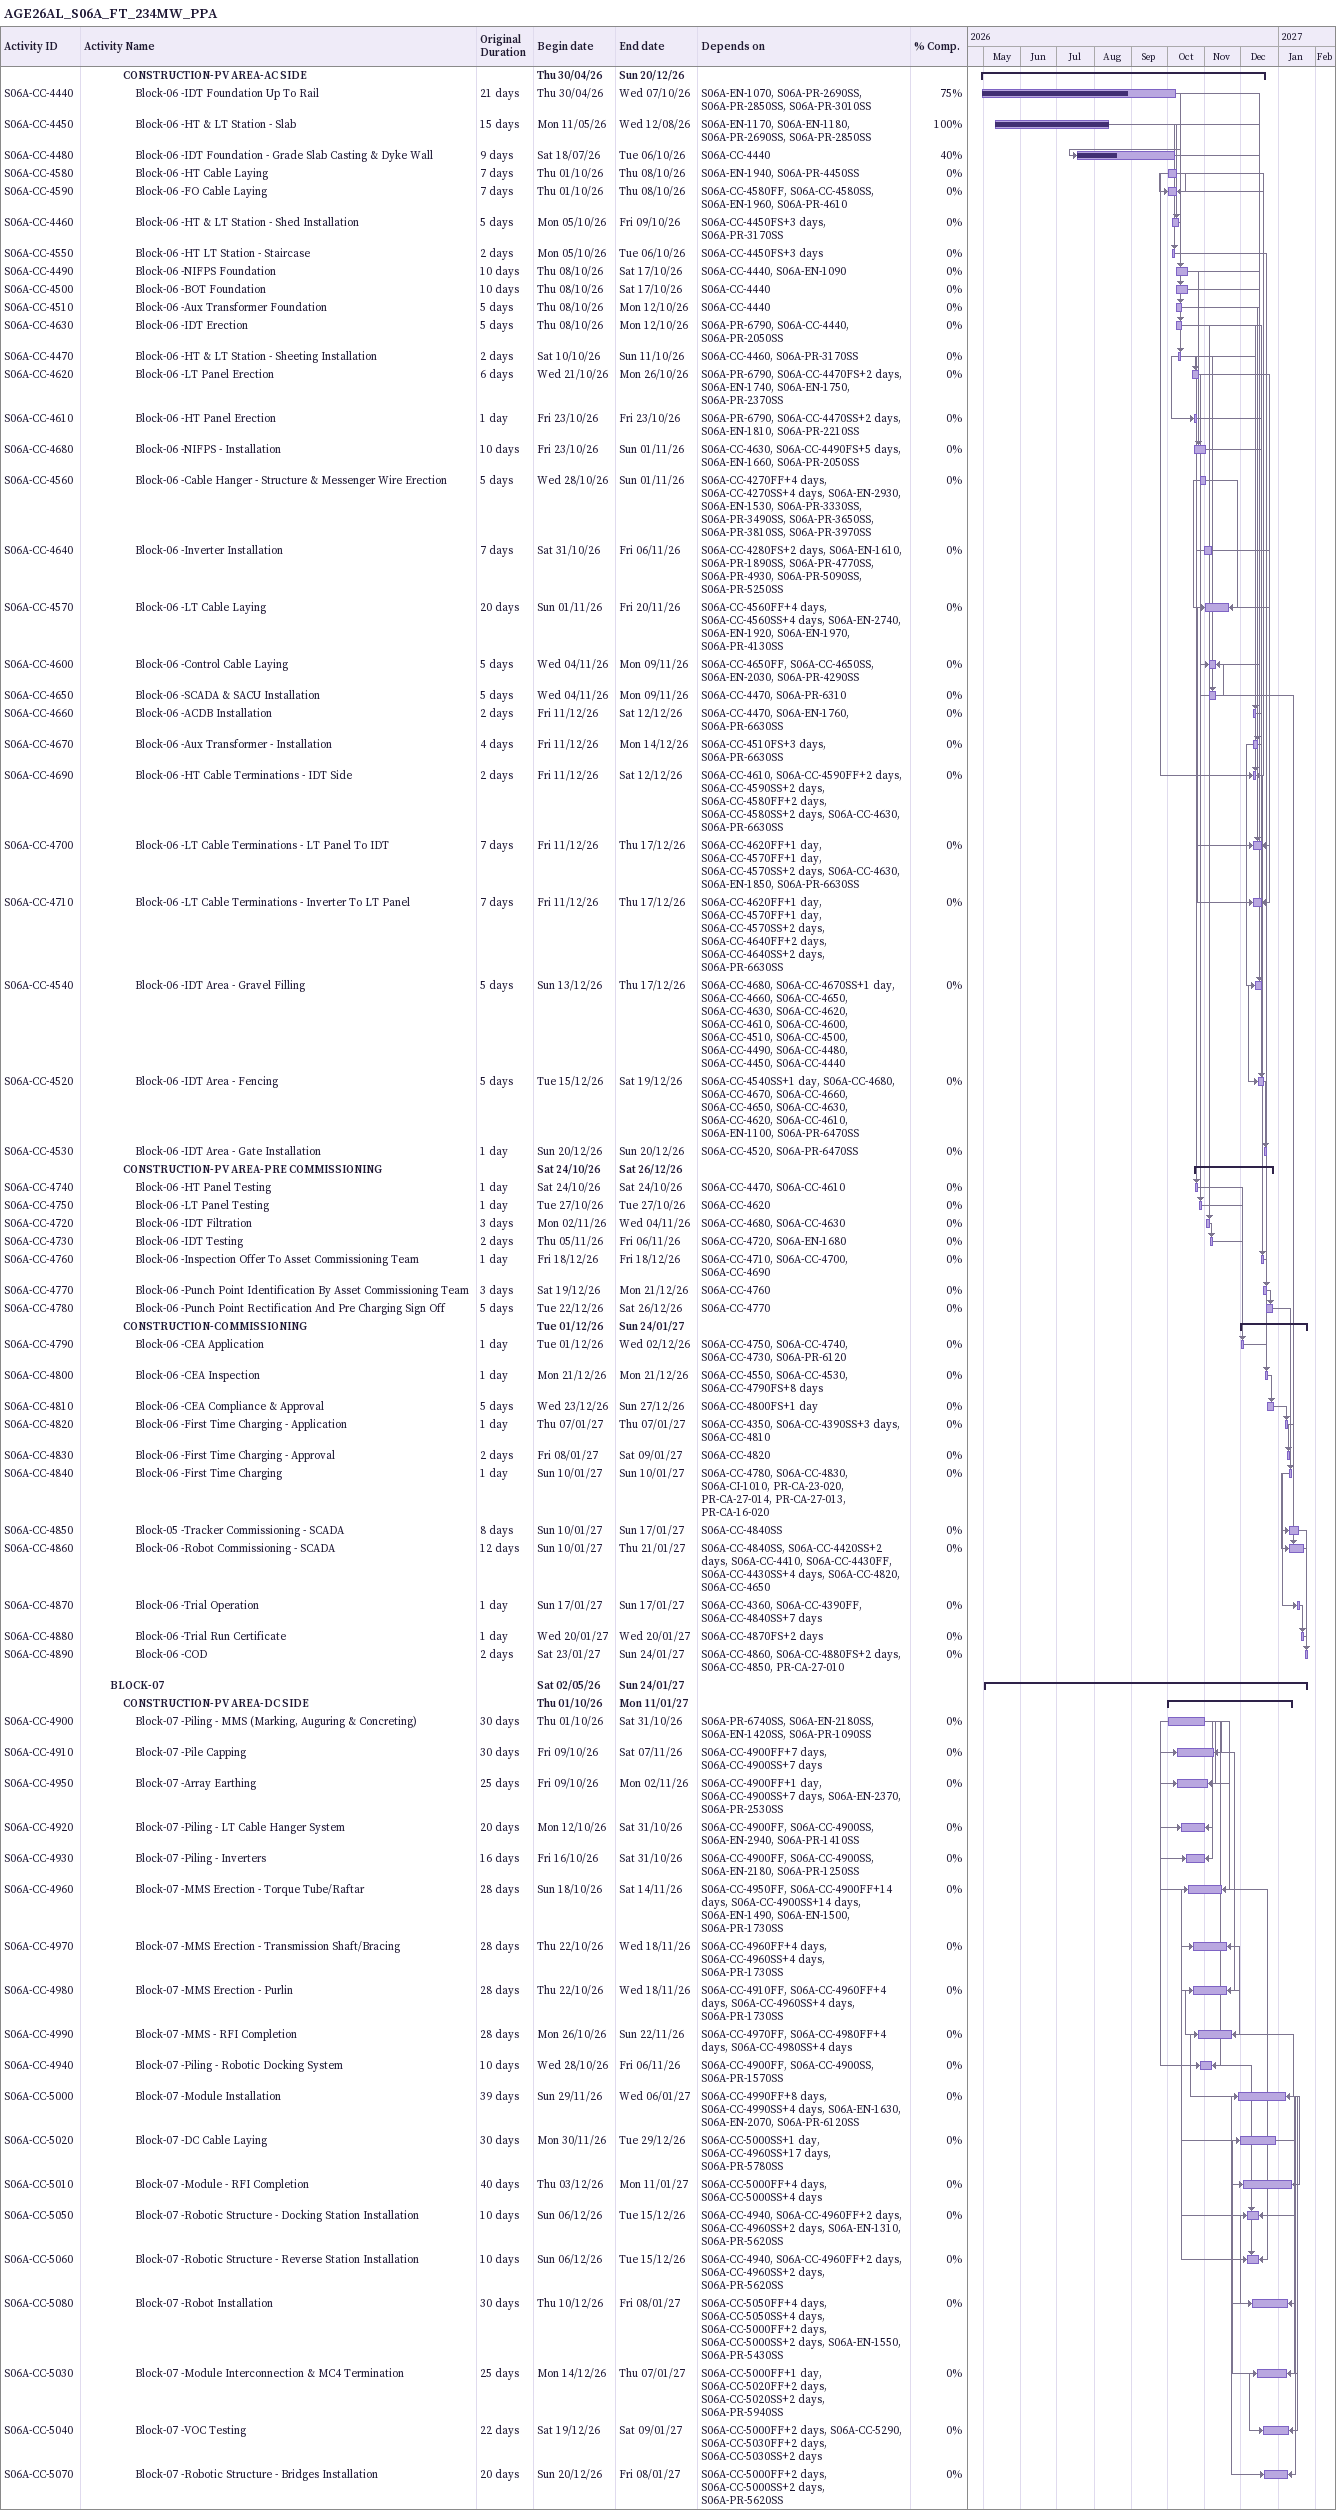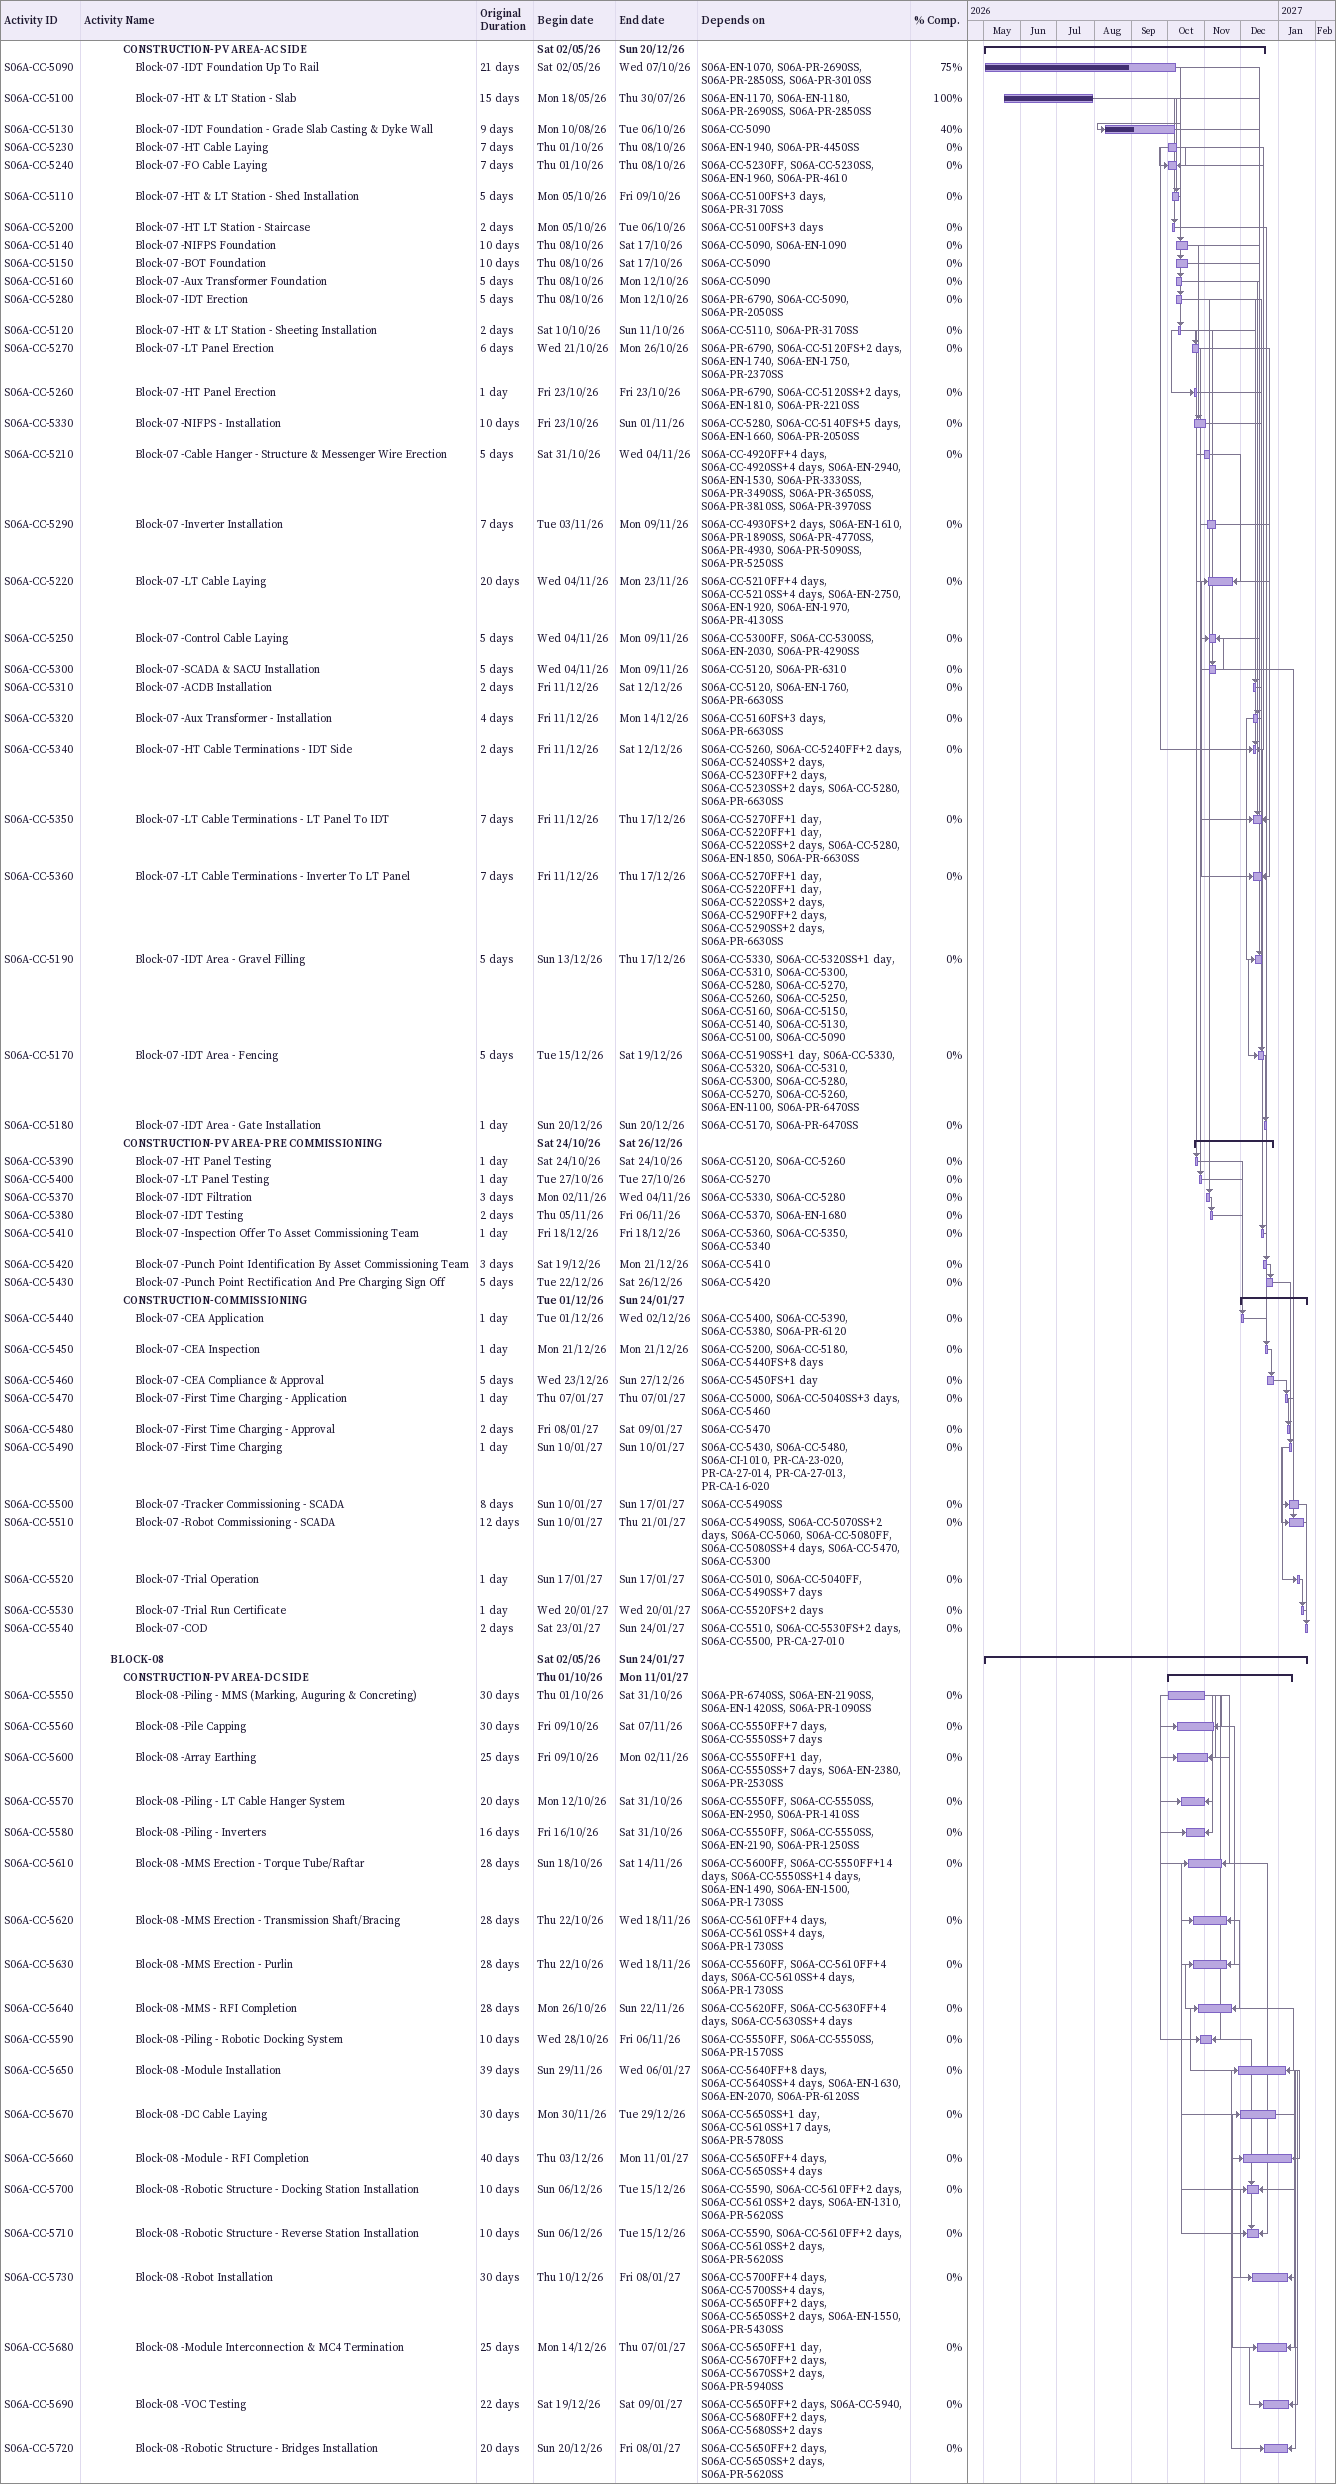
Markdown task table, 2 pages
AGE26AL_S06A_FT_234MW_PPA

| ID | Level | Task | Original duration | Start | Finish | Predecessors | % complete |
|---|---|---|---|---|---|---|---|
|  | 4 | **CONSTRUCTION-PV AREA-AC SIDE** |  | 2026-04-30 | 2026-12-20 |  |  |
| S06A-CC-4440 | 5 | Block-06 -IDT Foundation Up To Rail | 21d | 2026-04-30 | 2026-10-07 | S06A-EN-1070, S06A-PR-2690SS, S06A-PR-2850SS, S06A-PR-3010SS | 75 |
| S06A-CC-4450 | 5 | Block-06 -HT & LT Station - Slab | 15d | 2026-05-11 | 2026-08-12 | S06A-EN-1170, S06A-EN-1180, S06A-PR-2690SS, S06A-PR-2850SS | 100 |
| S06A-CC-4480 | 5 | Block-06 -IDT Foundation - Grade Slab Casting & Dyke Wall | 9d | 2026-07-18 | 2026-10-06 | S06A-CC-4440 | 40 |
| S06A-CC-4580 | 5 | Block-06 -HT Cable Laying | 7d | 2026-10-01 | 2026-10-08 | S06A-EN-1940, S06A-PR-4450SS | 0 |
| S06A-CC-4590 | 5 | Block-06 -FO Cable Laying | 7d | 2026-10-01 | 2026-10-08 | S06A-CC-4580FF, S06A-CC-4580SS, S06A-EN-1960, S06A-PR-4610 | 0 |
| S06A-CC-4460 | 5 | Block-06 -HT & LT Station - Shed Installation | 5d | 2026-10-05 | 2026-10-09 | S06A-CC-4450FS+3d, S06A-PR-3170SS | 0 |
| S06A-CC-4550 | 5 | Block-06 -HT LT Station - Staircase | 2d | 2026-10-05 | 2026-10-06 | S06A-CC-4450FS+3d | 0 |
| S06A-CC-4490 | 5 | Block-06 -NIFPS Foundation | 10d | 2026-10-08 | 2026-10-17 | S06A-CC-4440, S06A-EN-1090 | 0 |
| S06A-CC-4500 | 5 | Block-06 -BOT Foundation | 10d | 2026-10-08 | 2026-10-17 | S06A-CC-4440 | 0 |
| S06A-CC-4510 | 5 | Block-06 -Aux Transformer Foundation | 5d | 2026-10-08 | 2026-10-12 | S06A-CC-4440 | 0 |
| S06A-CC-4630 | 5 | Block-06 -IDT Erection | 5d | 2026-10-08 | 2026-10-12 | S06A-PR-6790, S06A-CC-4440, S06A-PR-2050SS | 0 |
| S06A-CC-4470 | 5 | Block-06 -HT & LT Station - Sheeting Installation | 2d | 2026-10-10 | 2026-10-11 | S06A-CC-4460, S06A-PR-3170SS | 0 |
| S06A-CC-4620 | 5 | Block-06 -LT Panel Erection | 6d | 2026-10-21 | 2026-10-26 | S06A-PR-6790, S06A-CC-4470FS+2d, S06A-EN-1740, S06A-EN-1750, S06A-PR-2370SS | 0 |
| S06A-CC-4610 | 5 | Block-06 -HT Panel Erection | 1d | 2026-10-23 | 2026-10-23 | S06A-PR-6790, S06A-CC-4470SS+2d, S06A-EN-1810, S06A-PR-2210SS | 0 |
| S06A-CC-4680 | 5 | Block-06 -NIFPS - Installation | 10d | 2026-10-23 | 2026-11-01 | S06A-CC-4630, S06A-CC-4490FS+5d, S06A-EN-1660, S06A-PR-2050SS | 0 |
| S06A-CC-4560 | 5 | Block-06 -Cable Hanger - Structure & Messenger Wire Erection | 5d | 2026-10-28 | 2026-11-01 | S06A-CC-4270FF+4d, S06A-CC-4270SS+4d, S06A-EN-2930, S06A-EN-1530, S06A-PR-3330SS, S06A-PR-3490SS, S06A-PR-3650SS, S06A-PR-3810SS, S06A-PR-3970SS | 0 |
| S06A-CC-4640 | 5 | Block-06 -Inverter Installation | 7d | 2026-10-31 | 2026-11-06 | S06A-CC-4280FS+2d, S06A-EN-1610, S06A-PR-1890SS, S06A-PR-4770SS, S06A-PR-4930, S06A-PR-5090SS, S06A-PR-5250SS | 0 |
| S06A-CC-4570 | 5 | Block-06 -LT Cable Laying | 20d | 2026-11-01 | 2026-11-20 | S06A-CC-4560FF+4d, S06A-CC-4560SS+4d, S06A-EN-2740, S06A-EN-1920, S06A-EN-1970, S06A-PR-4130SS | 0 |
| S06A-CC-4600 | 5 | Block-06 -Control Cable Laying | 5d | 2026-11-04 | 2026-11-09 | S06A-CC-4650FF, S06A-CC-4650SS, S06A-EN-2030, S06A-PR-4290SS | 0 |
| S06A-CC-4650 | 5 | Block-06 -SCADA & SACU Installation | 5d | 2026-11-04 | 2026-11-09 | S06A-CC-4470, S06A-PR-6310 | 0 |
| S06A-CC-4660 | 5 | Block-06 -ACDB Installation | 2d | 2026-12-11 | 2026-12-12 | S06A-CC-4470, S06A-EN-1760, S06A-PR-6630SS | 0 |
| S06A-CC-4670 | 5 | Block-06 -Aux Transformer - Installation | 4d | 2026-12-11 | 2026-12-14 | S06A-CC-4510FS+3d, S06A-PR-6630SS | 0 |
| S06A-CC-4690 | 5 | Block-06 -HT Cable Terminations - IDT Side | 2d | 2026-12-11 | 2026-12-12 | S06A-CC-4610, S06A-CC-4590FF+2d, S06A-CC-4590SS+2d, S06A-CC-4580FF+2d, S06A-CC-4580SS+2d, S06A-CC-4630, S06A-PR-6630SS | 0 |
| S06A-CC-4700 | 5 | Block-06 -LT Cable Terminations - LT Panel To IDT | 7d | 2026-12-11 | 2026-12-17 | S06A-CC-4620FF+1d, S06A-CC-4570FF+1d, S06A-CC-4570SS+2d, S06A-CC-4630, S06A-EN-1850, S06A-PR-6630SS | 0 |
| S06A-CC-4710 | 5 | Block-06 -LT Cable Terminations - Inverter To LT Panel | 7d | 2026-12-11 | 2026-12-17 | S06A-CC-4620FF+1d, S06A-CC-4570FF+1d, S06A-CC-4570SS+2d, S06A-CC-4640FF+2d, S06A-CC-4640SS+2d, S06A-PR-6630SS | 0 |
| S06A-CC-4540 | 5 | Block-06 -IDT Area - Gravel Filling | 5d | 2026-12-13 | 2026-12-17 | S06A-CC-4680, S06A-CC-4670SS+1d, S06A-CC-4660, S06A-CC-4650, S06A-CC-4630, S06A-CC-4620, S06A-CC-4610, S06A-CC-4600, S06A-CC-4510, S06A-CC-4500, S06A-CC-4490, S06A-CC-4480, S06A-CC-4450, S06A-CC-4440 | 0 |
| S06A-CC-4520 | 5 | Block-06 -IDT Area - Fencing | 5d | 2026-12-15 | 2026-12-19 | S06A-CC-4540SS+1d, S06A-CC-4680, S06A-CC-4670, S06A-CC-4660, S06A-CC-4650, S06A-CC-4630, S06A-CC-4620, S06A-CC-4610, S06A-EN-1100, S06A-PR-6470SS | 0 |
| S06A-CC-4530 | 5 | Block-06 -IDT Area - Gate Installation | 1d | 2026-12-20 | 2026-12-20 | S06A-CC-4520, S06A-PR-6470SS | 0 |
|  | 4 | **CONSTRUCTION-PV AREA-PRE COMMISSIONING** |  | 2026-10-24 | 2026-12-26 |  |  |
| S06A-CC-4740 | 5 | Block-06 -HT Panel Testing | 1d | 2026-10-24 | 2026-10-24 | S06A-CC-4470, S06A-CC-4610 | 0 |
| S06A-CC-4750 | 5 | Block-06 -LT Panel Testing | 1d | 2026-10-27 | 2026-10-27 | S06A-CC-4620 | 0 |
| S06A-CC-4720 | 5 | Block-06 -IDT Filtration | 3d | 2026-11-02 | 2026-11-04 | S06A-CC-4680, S06A-CC-4630 | 0 |
| S06A-CC-4730 | 5 | Block-06 -IDT Testing | 2d | 2026-11-05 | 2026-11-06 | S06A-CC-4720, S06A-EN-1680 | 0 |
| S06A-CC-4760 | 5 | Block-06 -Inspection Offer To Asset Commissioning Team | 1d | 2026-12-18 | 2026-12-18 | S06A-CC-4710, S06A-CC-4700, S06A-CC-4690 | 0 |
| S06A-CC-4770 | 5 | Block-06 -Punch Point Identification By Asset Commissioning Team | 3d | 2026-12-19 | 2026-12-21 | S06A-CC-4760 | 0 |
| S06A-CC-4780 | 5 | Block-06 -Punch Point Rectification And Pre Charging Sign Off | 5d | 2026-12-22 | 2026-12-26 | S06A-CC-4770 | 0 |
|  | 4 | **CONSTRUCTION-COMMISSIONING** |  | 2026-12-01 | 2027-01-24 |  |  |
| S06A-CC-4790 | 5 | Block-06 -CEA Application | 1d | 2026-12-01 | 2026-12-02 | S06A-CC-4750, S06A-CC-4740, S06A-CC-4730, S06A-PR-6120 | 0 |
| S06A-CC-4800 | 5 | Block-06 -CEA Inspection | 1d | 2026-12-21 | 2026-12-21 | S06A-CC-4550, S06A-CC-4530, S06A-CC-4790FS+8d | 0 |
| S06A-CC-4810 | 5 | Block-06 -CEA Compliance & Approval | 5d | 2026-12-23 | 2026-12-27 | S06A-CC-4800FS+1d | 0 |
| S06A-CC-4820 | 5 | Block-06 -First Time Charging - Application | 1d | 2027-01-07 | 2027-01-07 | S06A-CC-4350, S06A-CC-4390SS+3d, S06A-CC-4810 | 0 |
| S06A-CC-4830 | 5 | Block-06 -First Time Charging - Approval | 2d | 2027-01-08 | 2027-01-09 | S06A-CC-4820 | 0 |
| S06A-CC-4840 | 5 | Block-06 -First Time Charging | 1d | 2027-01-10 | 2027-01-10 | S06A-CC-4780, S06A-CC-4830, S06A-CI-1010, PR-CA-23-020, PR-CA-27-014, PR-CA-27-013, PR-CA-16-020 | 0 |
| S06A-CC-4850 | 5 | Block-05 -Tracker Commissioning - SCADA | 8d | 2027-01-10 | 2027-01-17 | S06A-CC-4840SS | 0 |
| S06A-CC-4860 | 5 | Block-06 -Robot Commissioning - SCADA | 12d | 2027-01-10 | 2027-01-21 | S06A-CC-4840SS, S06A-CC-4420SS+2d, S06A-CC-4410, S06A-CC-4430FF, S06A-CC-4430SS+4d, S06A-CC-4820, S06A-CC-4650 | 0 |
| S06A-CC-4870 | 5 | Block-06 -Trial Operation | 1d | 2027-01-17 | 2027-01-17 | S06A-CC-4360, S06A-CC-4390FF, S06A-CC-4840SS+7d | 0 |
| S06A-CC-4880 | 5 | Block-06 -Trial Run Certificate | 1d | 2027-01-20 | 2027-01-20 | S06A-CC-4870FS+2d | 0 |
| S06A-CC-4890 | 5 | Block-06 -COD | 2d | 2027-01-23 | 2027-01-24 | S06A-CC-4860, S06A-CC-4880FS+2d, S06A-CC-4850, PR-CA-27-010 | 0 |
|  | 3 | **BLOCK-07** |  | 2026-05-02 | 2027-01-24 |  |  |
|  | 4 | **CONSTRUCTION-PV AREA-DC SIDE** |  | 2026-10-01 | 2027-01-11 |  |  |
| S06A-CC-4900 | 5 | Block-07 -Piling - MMS (Marking, Auguring & Concreting) | 30d | 2026-10-01 | 2026-10-31 | S06A-PR-6740SS, S06A-EN-2180SS, S06A-EN-1420SS, S06A-PR-1090SS | 0 |
| S06A-CC-4910 | 5 | Block-07 -Pile Capping | 30d | 2026-10-09 | 2026-11-07 | S06A-CC-4900FF+7d, S06A-CC-4900SS+7d | 0 |
| S06A-CC-4950 | 5 | Block-07 -Array Earthing | 25d | 2026-10-09 | 2026-11-02 | S06A-CC-4900FF+1d, S06A-CC-4900SS+7d, S06A-EN-2370, S06A-PR-2530SS | 0 |
| S06A-CC-4920 | 5 | Block-07 -Piling - LT Cable Hanger System | 20d | 2026-10-12 | 2026-10-31 | S06A-CC-4900FF, S06A-CC-4900SS, S06A-EN-2940, S06A-PR-1410SS | 0 |
| S06A-CC-4930 | 5 | Block-07 -Piling - Inverters | 16d | 2026-10-16 | 2026-10-31 | S06A-CC-4900FF, S06A-CC-4900SS, S06A-EN-2180, S06A-PR-1250SS | 0 |
| S06A-CC-4960 | 5 | Block-07 -MMS Erection - Torque Tube/Raftar | 28d | 2026-10-18 | 2026-11-14 | S06A-CC-4950FF, S06A-CC-4900FF+14d, S06A-CC-4900SS+14d, S06A-EN-1490, S06A-EN-1500, S06A-PR-1730SS | 0 |
| S06A-CC-4970 | 5 | Block-07 -MMS Erection - Transmission Shaft/Bracing | 28d | 2026-10-22 | 2026-11-18 | S06A-CC-4960FF+4d, S06A-CC-4960SS+4d, S06A-PR-1730SS | 0 |
| S06A-CC-4980 | 5 | Block-07 -MMS Erection - Purlin | 28d | 2026-10-22 | 2026-11-18 | S06A-CC-4910FF, S06A-CC-4960FF+4d, S06A-CC-4960SS+4d, S06A-PR-1730SS | 0 |
| S06A-CC-4990 | 5 | Block-07 -MMS - RFI Completion | 28d | 2026-10-26 | 2026-11-22 | S06A-CC-4970FF, S06A-CC-4980FF+4d, S06A-CC-4980SS+4d | 0 |
| S06A-CC-4940 | 5 | Block-07 -Piling - Robotic Docking System | 10d | 2026-10-28 | 2026-11-06 | S06A-CC-4900FF, S06A-CC-4900SS, S06A-PR-1570SS | 0 |
| S06A-CC-5000 | 5 | Block-07 -Module Installation | 39d | 2026-11-29 | 2027-01-06 | S06A-CC-4990FF+8d, S06A-CC-4990SS+4d, S06A-EN-1630, S06A-EN-2070, S06A-PR-6120SS | 0 |
| S06A-CC-5020 | 5 | Block-07 -DC Cable Laying | 30d | 2026-11-30 | 2026-12-29 | S06A-CC-5000SS+1d, S06A-CC-4960SS+17d, S06A-PR-5780SS | 0 |
| S06A-CC-5010 | 5 | Block-07 -Module - RFI Completion | 40d | 2026-12-03 | 2027-01-11 | S06A-CC-5000FF+4d, S06A-CC-5000SS+4d | 0 |
| S06A-CC-5050 | 5 | Block-07 -Robotic Structure - Docking Station Installation | 10d | 2026-12-06 | 2026-12-15 | S06A-CC-4940, S06A-CC-4960FF+2d, S06A-CC-4960SS+2d, S06A-EN-1310, S06A-PR-5620SS | 0 |
| S06A-CC-5060 | 5 | Block-07 -Robotic Structure - Reverse Station Installation | 10d | 2026-12-06 | 2026-12-15 | S06A-CC-4940, S06A-CC-4960FF+2d, S06A-CC-4960SS+2d, S06A-PR-5620SS | 0 |
| S06A-CC-5080 | 5 | Block-07 -Robot Installation | 30d | 2026-12-10 | 2027-01-08 | S06A-CC-5050FF+4d, S06A-CC-5050SS+4d, S06A-CC-5000FF+2d, S06A-CC-5000SS+2d, S06A-EN-1550, S06A-PR-5430SS | 0 |
| S06A-CC-5030 | 5 | Block-07 -Module Interconnection & MC4 Termination | 25d | 2026-12-14 | 2027-01-07 | S06A-CC-5000FF+1d, S06A-CC-5020FF+2d, S06A-CC-5020SS+2d, S06A-PR-5940SS | 0 |
| S06A-CC-5040 | 5 | Block-07 -VOC Testing | 22d | 2026-12-19 | 2027-01-09 | S06A-CC-5000FF+2d, S06A-CC-5290, S06A-CC-5030FF+2d, S06A-CC-5030SS+2d | 0 |
| S06A-CC-5070 | 5 | Block-07 -Robotic Structure - Bridges Installation | 20d | 2026-12-20 | 2027-01-08 | S06A-CC-5000FF+2d, S06A-CC-5000SS+2d, S06A-PR-5620SS | 0 |
|  | 4 | **CONSTRUCTION-PV AREA-AC SIDE** |  | 2026-05-02 | 2026-12-20 |  |  |
| S06A-CC-5090 | 5 | Block-07 -IDT Foundation Up To Rail | 21d | 2026-05-02 | 2026-10-07 | S06A-EN-1070, S06A-PR-2690SS, S06A-PR-2850SS, S06A-PR-3010SS | 75 |
| S06A-CC-5100 | 5 | Block-07 -HT & LT Station - Slab | 15d | 2026-05-18 | 2026-07-30 | S06A-EN-1170, S06A-EN-1180, S06A-PR-2690SS, S06A-PR-2850SS | 100 |
| S06A-CC-5130 | 5 | Block-07 -IDT Foundation - Grade Slab Casting & Dyke Wall | 9d | 2026-08-10 | 2026-10-06 | S06A-CC-5090 | 40 |
| S06A-CC-5230 | 5 | Block-07 -HT Cable Laying | 7d | 2026-10-01 | 2026-10-08 | S06A-EN-1940, S06A-PR-4450SS | 0 |
| S06A-CC-5240 | 5 | Block-07 -FO Cable Laying | 7d | 2026-10-01 | 2026-10-08 | S06A-CC-5230FF, S06A-CC-5230SS, S06A-EN-1960, S06A-PR-4610 | 0 |
| S06A-CC-5110 | 5 | Block-07 -HT & LT Station - Shed Installation | 5d | 2026-10-05 | 2026-10-09 | S06A-CC-5100FS+3d, S06A-PR-3170SS | 0 |
| S06A-CC-5200 | 5 | Block-07 -HT LT Station - Staircase | 2d | 2026-10-05 | 2026-10-06 | S06A-CC-5100FS+3d | 0 |
| S06A-CC-5140 | 5 | Block-07 -NIFPS Foundation | 10d | 2026-10-08 | 2026-10-17 | S06A-CC-5090, S06A-EN-1090 | 0 |
| S06A-CC-5150 | 5 | Block-07 -BOT Foundation | 10d | 2026-10-08 | 2026-10-17 | S06A-CC-5090 | 0 |
| S06A-CC-5160 | 5 | Block-07 -Aux Transformer Foundation | 5d | 2026-10-08 | 2026-10-12 | S06A-CC-5090 | 0 |
| S06A-CC-5280 | 5 | Block-07 -IDT Erection | 5d | 2026-10-08 | 2026-10-12 | S06A-PR-6790, S06A-CC-5090, S06A-PR-2050SS | 0 |
| S06A-CC-5120 | 5 | Block-07 -HT & LT Station - Sheeting Installation | 2d | 2026-10-10 | 2026-10-11 | S06A-CC-5110, S06A-PR-3170SS | 0 |
| S06A-CC-5270 | 5 | Block-07 -LT Panel Erection | 6d | 2026-10-21 | 2026-10-26 | S06A-PR-6790, S06A-CC-5120FS+2d, S06A-EN-1740, S06A-EN-1750, S06A-PR-2370SS | 0 |
| S06A-CC-5260 | 5 | Block-07 -HT Panel Erection | 1d | 2026-10-23 | 2026-10-23 | S06A-PR-6790, S06A-CC-5120SS+2d, S06A-EN-1810, S06A-PR-2210SS | 0 |
| S06A-CC-5330 | 5 | Block-07 -NIFPS - Installation | 10d | 2026-10-23 | 2026-11-01 | S06A-CC-5280, S06A-CC-5140FS+5d, S06A-EN-1660, S06A-PR-2050SS | 0 |
| S06A-CC-5210 | 5 | Block-07 -Cable Hanger - Structure & Messenger Wire Erection | 5d | 2026-10-31 | 2026-11-04 | S06A-CC-4920FF+4d, S06A-CC-4920SS+4d, S06A-EN-2940, S06A-EN-1530, S06A-PR-3330SS, S06A-PR-3490SS, S06A-PR-3650SS, S06A-PR-3810SS, S06A-PR-3970SS | 0 |
| S06A-CC-5290 | 5 | Block-07 -Inverter Installation | 7d | 2026-11-03 | 2026-11-09 | S06A-CC-4930FS+2d, S06A-EN-1610, S06A-PR-1890SS, S06A-PR-4770SS, S06A-PR-4930, S06A-PR-5090SS, S06A-PR-5250SS | 0 |
| S06A-CC-5220 | 5 | Block-07 -LT Cable Laying | 20d | 2026-11-04 | 2026-11-23 | S06A-CC-5210FF+4d, S06A-CC-5210SS+4d, S06A-EN-2750, S06A-EN-1920, S06A-EN-1970, S06A-PR-4130SS | 0 |
| S06A-CC-5250 | 5 | Block-07 -Control Cable Laying | 5d | 2026-11-04 | 2026-11-09 | S06A-CC-5300FF, S06A-CC-5300SS, S06A-EN-2030, S06A-PR-4290SS | 0 |
| S06A-CC-5300 | 5 | Block-07 -SCADA & SACU Installation | 5d | 2026-11-04 | 2026-11-09 | S06A-CC-5120, S06A-PR-6310 | 0 |
| S06A-CC-5310 | 5 | Block-07 -ACDB Installation | 2d | 2026-12-11 | 2026-12-12 | S06A-CC-5120, S06A-EN-1760, S06A-PR-6630SS | 0 |
| S06A-CC-5320 | 5 | Block-07 -Aux Transformer - Installation | 4d | 2026-12-11 | 2026-12-14 | S06A-CC-5160FS+3d, S06A-PR-6630SS | 0 |
| S06A-CC-5340 | 5 | Block-07 -HT Cable Terminations - IDT Side | 2d | 2026-12-11 | 2026-12-12 | S06A-CC-5260, S06A-CC-5240FF+2d, S06A-CC-5240SS+2d, S06A-CC-5230FF+2d, S06A-CC-5230SS+2d, S06A-CC-5280, S06A-PR-6630SS | 0 |
| S06A-CC-5350 | 5 | Block-07 -LT Cable Terminations - LT Panel To IDT | 7d | 2026-12-11 | 2026-12-17 | S06A-CC-5270FF+1d, S06A-CC-5220FF+1d, S06A-CC-5220SS+2d, S06A-CC-5280, S06A-EN-1850, S06A-PR-6630SS | 0 |
| S06A-CC-5360 | 5 | Block-07 -LT Cable Terminations - Inverter To LT Panel | 7d | 2026-12-11 | 2026-12-17 | S06A-CC-5270FF+1d, S06A-CC-5220FF+1d, S06A-CC-5220SS+2d, S06A-CC-5290FF+2d, S06A-CC-5290SS+2d, S06A-PR-6630SS | 0 |
| S06A-CC-5190 | 5 | Block-07 -IDT Area - Gravel Filling | 5d | 2026-12-13 | 2026-12-17 | S06A-CC-5330, S06A-CC-5320SS+1d, S06A-CC-5310, S06A-CC-5300, S06A-CC-5280, S06A-CC-5270, S06A-CC-5260, S06A-CC-5250, S06A-CC-5160, S06A-CC-5150, S06A-CC-5140, S06A-CC-5130, S06A-CC-5100, S06A-CC-5090 | 0 |
| S06A-CC-5170 | 5 | Block-07 -IDT Area - Fencing | 5d | 2026-12-15 | 2026-12-19 | S06A-CC-5190SS+1d, S06A-CC-5330, S06A-CC-5320, S06A-CC-5310, S06A-CC-5300, S06A-CC-5280, S06A-CC-5270, S06A-CC-5260, S06A-EN-1100, S06A-PR-6470SS | 0 |
| S06A-CC-5180 | 5 | Block-07 -IDT Area - Gate Installation | 1d | 2026-12-20 | 2026-12-20 | S06A-CC-5170, S06A-PR-6470SS | 0 |
|  | 4 | **CONSTRUCTION-PV AREA-PRE COMMISSIONING** |  | 2026-10-24 | 2026-12-26 |  |  |
| S06A-CC-5390 | 5 | Block-07 -HT Panel Testing | 1d | 2026-10-24 | 2026-10-24 | S06A-CC-5120, S06A-CC-5260 | 0 |
| S06A-CC-5400 | 5 | Block-07 -LT Panel Testing | 1d | 2026-10-27 | 2026-10-27 | S06A-CC-5270 | 0 |
| S06A-CC-5370 | 5 | Block-07 -IDT Filtration | 3d | 2026-11-02 | 2026-11-04 | S06A-CC-5330, S06A-CC-5280 | 0 |
| S06A-CC-5380 | 5 | Block-07 -IDT Testing | 2d | 2026-11-05 | 2026-11-06 | S06A-CC-5370, S06A-EN-1680 | 0 |
| S06A-CC-5410 | 5 | Block-07 -Inspection Offer To Asset Commissioning Team | 1d | 2026-12-18 | 2026-12-18 | S06A-CC-5360, S06A-CC-5350, S06A-CC-5340 | 0 |
| S06A-CC-5420 | 5 | Block-07 -Punch Point Identification By Asset Commissioning Team | 3d | 2026-12-19 | 2026-12-21 | S06A-CC-5410 | 0 |
| S06A-CC-5430 | 5 | Block-07 -Punch Point Rectification And Pre Charging Sign Off | 5d | 2026-12-22 | 2026-12-26 | S06A-CC-5420 | 0 |
|  | 4 | **CONSTRUCTION-COMMISSIONING** |  | 2026-12-01 | 2027-01-24 |  |  |
| S06A-CC-5440 | 5 | Block-07 -CEA Application | 1d | 2026-12-01 | 2026-12-02 | S06A-CC-5400, S06A-CC-5390, S06A-CC-5380, S06A-PR-6120 | 0 |
| S06A-CC-5450 | 5 | Block-07 -CEA Inspection | 1d | 2026-12-21 | 2026-12-21 | S06A-CC-5200, S06A-CC-5180, S06A-CC-5440FS+8d | 0 |
| S06A-CC-5460 | 5 | Block-07 -CEA Compliance & Approval | 5d | 2026-12-23 | 2026-12-27 | S06A-CC-5450FS+1d | 0 |
| S06A-CC-5470 | 5 | Block-07 -First Time Charging - Application | 1d | 2027-01-07 | 2027-01-07 | S06A-CC-5000, S06A-CC-5040SS+3d, S06A-CC-5460 | 0 |
| S06A-CC-5480 | 5 | Block-07 -First Time Charging - Approval | 2d | 2027-01-08 | 2027-01-09 | S06A-CC-5470 | 0 |
| S06A-CC-5490 | 5 | Block-07 -First Time Charging | 1d | 2027-01-10 | 2027-01-10 | S06A-CC-5430, S06A-CC-5480, S06A-CI-1010, PR-CA-23-020, PR-CA-27-014, PR-CA-27-013, PR-CA-16-020 | 0 |
| S06A-CC-5500 | 5 | Block-07 -Tracker Commissioning - SCADA | 8d | 2027-01-10 | 2027-01-17 | S06A-CC-5490SS | 0 |
| S06A-CC-5510 | 5 | Block-07 -Robot Commissioning - SCADA | 12d | 2027-01-10 | 2027-01-21 | S06A-CC-5490SS, S06A-CC-5070SS+2d, S06A-CC-5060, S06A-CC-5080FF, S06A-CC-5080SS+4d, S06A-CC-5470, S06A-CC-5300 | 0 |
| S06A-CC-5520 | 5 | Block-07 -Trial Operation | 1d | 2027-01-17 | 2027-01-17 | S06A-CC-5010, S06A-CC-5040FF, S06A-CC-5490SS+7d | 0 |
| S06A-CC-5530 | 5 | Block-07 -Trial Run Certificate | 1d | 2027-01-20 | 2027-01-20 | S06A-CC-5520FS+2d | 0 |
| S06A-CC-5540 | 5 | Block-07 -COD | 2d | 2027-01-23 | 2027-01-24 | S06A-CC-5510, S06A-CC-5530FS+2d, S06A-CC-5500, PR-CA-27-010 | 0 |
|  | 3 | **BLOCK-08** |  | 2026-05-02 | 2027-01-24 |  |  |
|  | 4 | **CONSTRUCTION-PV AREA-DC SIDE** |  | 2026-10-01 | 2027-01-11 |  |  |
| S06A-CC-5550 | 5 | Block-08 -Piling - MMS (Marking, Auguring & Concreting) | 30d | 2026-10-01 | 2026-10-31 | S06A-PR-6740SS, S06A-EN-2190SS, S06A-EN-1420SS, S06A-PR-1090SS | 0 |
| S06A-CC-5560 | 5 | Block-08 -Pile Capping | 30d | 2026-10-09 | 2026-11-07 | S06A-CC-5550FF+7d, S06A-CC-5550SS+7d | 0 |
| S06A-CC-5600 | 5 | Block-08 -Array Earthing | 25d | 2026-10-09 | 2026-11-02 | S06A-CC-5550FF+1d, S06A-CC-5550SS+7d, S06A-EN-2380, S06A-PR-2530SS | 0 |
| S06A-CC-5570 | 5 | Block-08 -Piling - LT Cable Hanger System | 20d | 2026-10-12 | 2026-10-31 | S06A-CC-5550FF, S06A-CC-5550SS, S06A-EN-2950, S06A-PR-1410SS | 0 |
| S06A-CC-5580 | 5 | Block-08 -Piling - Inverters | 16d | 2026-10-16 | 2026-10-31 | S06A-CC-5550FF, S06A-CC-5550SS, S06A-EN-2190, S06A-PR-1250SS | 0 |
| S06A-CC-5610 | 5 | Block-08 -MMS Erection - Torque Tube/Raftar | 28d | 2026-10-18 | 2026-11-14 | S06A-CC-5600FF, S06A-CC-5550FF+14d, S06A-CC-5550SS+14d, S06A-EN-1490, S06A-EN-1500, S06A-PR-1730SS | 0 |
| S06A-CC-5620 | 5 | Block-08 -MMS Erection - Transmission Shaft/Bracing | 28d | 2026-10-22 | 2026-11-18 | S06A-CC-5610FF+4d, S06A-CC-5610SS+4d, S06A-PR-1730SS | 0 |
| S06A-CC-5630 | 5 | Block-08 -MMS Erection - Purlin | 28d | 2026-10-22 | 2026-11-18 | S06A-CC-5560FF, S06A-CC-5610FF+4d, S06A-CC-5610SS+4d, S06A-PR-1730SS | 0 |
| S06A-CC-5640 | 5 | Block-08 -MMS - RFI Completion | 28d | 2026-10-26 | 2026-11-22 | S06A-CC-5620FF, S06A-CC-5630FF+4d, S06A-CC-5630SS+4d | 0 |
| S06A-CC-5590 | 5 | Block-08 -Piling - Robotic Docking System | 10d | 2026-10-28 | 2026-11-06 | S06A-CC-5550FF, S06A-CC-5550SS, S06A-PR-1570SS | 0 |
| S06A-CC-5650 | 5 | Block-08 -Module Installation | 39d | 2026-11-29 | 2027-01-06 | S06A-CC-5640FF+8d, S06A-CC-5640SS+4d, S06A-EN-1630, S06A-EN-2070, S06A-PR-6120SS | 0 |
| S06A-CC-5670 | 5 | Block-08 -DC Cable Laying | 30d | 2026-11-30 | 2026-12-29 | S06A-CC-5650SS+1d, S06A-CC-5610SS+17d, S06A-PR-5780SS | 0 |
| S06A-CC-5660 | 5 | Block-08 -Module - RFI Completion | 40d | 2026-12-03 | 2027-01-11 | S06A-CC-5650FF+4d, S06A-CC-5650SS+4d | 0 |
| S06A-CC-5700 | 5 | Block-08 -Robotic Structure - Docking Station Installation | 10d | 2026-12-06 | 2026-12-15 | S06A-CC-5590, S06A-CC-5610FF+2d, S06A-CC-5610SS+2d, S06A-EN-1310, S06A-PR-5620SS | 0 |
| S06A-CC-5710 | 5 | Block-08 -Robotic Structure - Reverse Station Installation | 10d | 2026-12-06 | 2026-12-15 | S06A-CC-5590, S06A-CC-5610FF+2d, S06A-CC-5610SS+2d, S06A-PR-5620SS | 0 |
| S06A-CC-5730 | 5 | Block-08 -Robot Installation | 30d | 2026-12-10 | 2027-01-08 | S06A-CC-5700FF+4d, S06A-CC-5700SS+4d, S06A-CC-5650FF+2d, S06A-CC-5650SS+2d, S06A-EN-1550, S06A-PR-5430SS | 0 |
| S06A-CC-5680 | 5 | Block-08 -Module Interconnection & MC4 Termination | 25d | 2026-12-14 | 2027-01-07 | S06A-CC-5650FF+1d, S06A-CC-5670FF+2d, S06A-CC-5670SS+2d, S06A-PR-5940SS | 0 |
| S06A-CC-5690 | 5 | Block-08 -VOC Testing | 22d | 2026-12-19 | 2027-01-09 | S06A-CC-5650FF+2d, S06A-CC-5940, S06A-CC-5680FF+2d, S06A-CC-5680SS+2d | 0 |
| S06A-CC-5720 | 5 | Block-08 -Robotic Structure - Bridges Installation | 20d | 2026-12-20 | 2027-01-08 | S06A-CC-5650FF+2d, S06A-CC-5650SS+2d, S06A-PR-5620SS | 0 |
